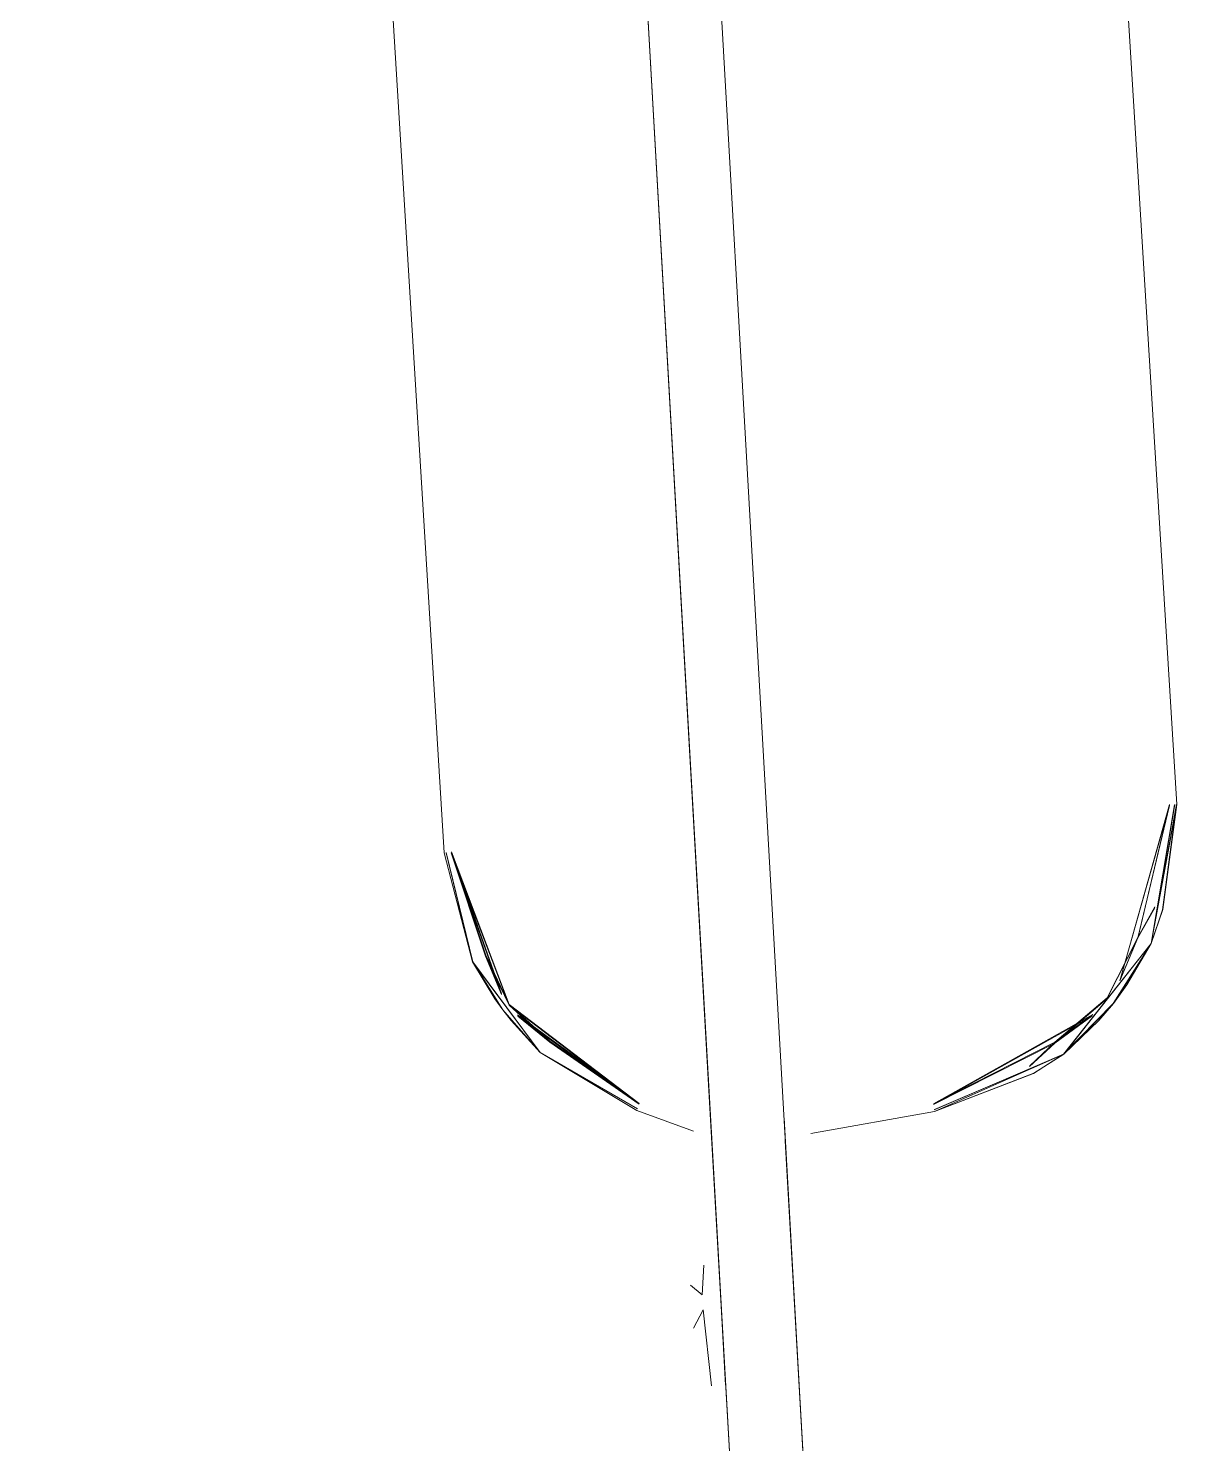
# Model space of a CAD drawing. Header units: millimetres. Extents: x 0 to 1729, y -270 to 583.
# Drawn here: x 1263.82 to 1302.94, y 48.58 to 96.79 of the extents above; entities that cross this region are included whole.
import ezdxf

# ---------------------------------------------------------------- set-up
doc = ezdxf.new("R2010")
doc.units = ezdxf.units.MM
doc.layers.add('OUTLINE', color=7, linetype='Continuous')

msp = doc.modelspace()

# ---------------------------------------------------------------- linework, layer by layer
at = {"layer": 'OUTLINE', "lineweight": 13}
for p, q in [((1268.745, 382.178), (1287.68, 48.71)), ((1287.68, 48.71), (1268.745, 382.178)), ((1268.745, 382.178), (1287.68, 48.71)), ((1287.68, 48.71), (1268.745, 382.178)), ((1268.745, 382.178), (1287.68, 48.71)), ((1287.68, 48.71), (1268.745, 382.178)), ((1268.745, 382.178), (1287.68, 48.71)), ((1287.68, 48.71), (1268.745, 382.178)), ((1268.745, 382.178), (1287.68, 48.71)), ((1287.68, 48.71), (1268.745, 382.178)), ((1268.745, 382.178), (1287.68, 48.71)), ((1287.68, 48.71), (1268.745, 382.178)), ((1271.274, 381.732), (1290.147, 49.374)), ((1290.147, 49.374), (1271.274, 381.732)), ((1271.274, 381.732), (1290.147, 49.374)), ((1290.147, 49.374), (1271.274, 381.732)), ((1271.274, 381.732), (1290.147, 49.374)), ((1290.147, 49.374), (1271.274, 381.732)), ((1271.274, 381.732), (1290.147, 49.374)), ((1290.147, 49.374), (1271.274, 381.732)), ((1271.274, 381.732), (1290.147, 49.374)), ((1290.147, 49.374), (1271.274, 381.732)), ((1271.274, 381.732), (1290.147, 49.374)), ((1290.147, 49.374), (1271.274, 381.732)), ((1287.68, 48.71), (1272.824, 310.344)), ((1287.039, 60.015), (1272.824, 310.344)), ((1272.824, 310.344), (1287.039, 60.015)), ((1272.824, 310.344), (1287.68, 48.71)), ((1287.68, 48.71), (1272.824, 310.344)), ((1287.039, 60.015), (1272.824, 310.344)), ((1272.824, 310.344), (1287.039, 60.015)), ((1272.824, 310.344), (1287.68, 48.71)), ((1287.68, 48.71), (1272.824, 310.344)), ((1287.039, 60.015), (1272.824, 310.344)), ((1272.824, 310.344), (1287.039, 60.015)), ((1272.824, 310.344), (1287.68, 48.71)), ((1287.68, 48.71), (1272.824, 310.344)), ((1287.039, 60.015), (1272.824, 310.344)), ((1272.824, 310.344), (1287.039, 60.015)), ((1272.824, 310.344), (1287.68, 48.71)), ((1287.68, 48.71), (1272.824, 310.344)), ((1287.039, 60.015), (1272.824, 310.344)), ((1272.824, 310.344), (1287.039, 60.015)), ((1272.824, 310.344), (1287.68, 48.71)), ((1287.68, 48.71), (1272.824, 310.344)), ((1287.039, 60.015), (1272.824, 310.344)), ((1272.824, 310.344), (1287.039, 60.015)), ((1272.824, 310.344), (1287.68, 48.71)), ((1287.045, 59.908), (1272.835, 310.153)), ((1272.835, 310.153), (1287.045, 59.908)), ((1272.835, 310.153), (1287.089, 59.12)), ((1272.835, 310.153), (1287.122, 58.55)), ((1272.835, 310.153), (1287.121, 58.568)), ((1272.835, 310.153), (1287.039, 60.015)), ((1272.835, 310.153), (1287.736, 47.727)), ((1287.045, 59.908), (1272.835, 310.153)), ((1272.835, 310.153), (1287.045, 59.908)), ((1272.835, 310.153), (1287.089, 59.12)), ((1272.835, 310.153), (1287.122, 58.55)), ((1272.835, 310.153), (1287.291, 55.569)), ((1287.045, 59.908), (1272.835, 310.153)), ((1272.835, 310.153), (1287.045, 59.908)), ((1272.835, 310.153), (1287.089, 59.12)), ((1272.835, 310.153), (1287.122, 58.55)), ((1272.835, 310.153), (1287.291, 55.569)), ((1290.147, 49.374), (1275.342, 310.101)), ((1275.342, 310.101), (1290.147, 49.374)), ((1290.147, 49.374), (1275.342, 310.101)), ((1275.342, 310.101), (1290.147, 49.374)), ((1290.147, 49.374), (1275.342, 310.101)), ((1275.342, 310.101), (1290.147, 49.374)), ((1290.147, 49.374), (1275.342, 310.101)), ((1275.342, 310.101), (1290.147, 49.374)), ((1290.147, 49.374), (1275.342, 310.101)), ((1275.342, 310.101), (1290.147, 49.374)), ((1290.147, 49.374), (1275.342, 310.101)), ((1275.342, 310.101), (1290.147, 49.374)), ((1302.936, 70.356), (1288.835, 300.762)), ((1288.835, 300.762), (1302.936, 70.356)), ((1302.936, 70.356), (1288.835, 300.762)), ((1288.835, 300.762), (1302.936, 70.356)), ((1302.936, 70.356), (1288.835, 300.762)), ((1288.835, 300.762), (1302.936, 70.356)), ((1302.936, 70.356), (1288.835, 300.762)), ((1288.835, 300.762), (1302.936, 70.356)), ((1302.936, 70.356), (1288.835, 300.762)), ((1288.835, 300.762), (1302.936, 70.356)), ((1302.936, 70.356), (1288.835, 300.762)), ((1288.835, 300.762), (1302.936, 70.356)), ((1277.985, 68.715), (1263.822, 300.147)), ((1263.822, 300.147), (1277.985, 68.715)), ((1277.985, 68.715), (1263.822, 300.147)), ((1263.822, 300.147), (1277.985, 68.715)), ((1277.985, 68.715), (1263.822, 300.147)), ((1263.822, 300.147), (1277.985, 68.715)), ((1277.985, 68.715), (1263.822, 300.147)), ((1263.822, 300.147), (1277.985, 68.715)), ((1277.985, 68.715), (1263.822, 300.147)), ((1263.822, 300.147), (1277.985, 68.715)), ((1277.985, 68.715), (1263.822, 300.147)), ((1263.822, 300.147), (1277.985, 68.715)), ((1302.687, 70.325), (1301.004, 64.35)), ((1302.687, 70.325), (1301.004, 64.35)), ((1302.687, 70.325), (1301.004, 64.35)), ((1301.004, 64.349), (1302.687, 70.325)), ((1301.004, 64.349), (1302.687, 70.325)), ((1301.004, 64.349), (1302.687, 70.325)), ((1301.011, 64.379), (1302.692, 70.356)), ((1301.011, 64.379), (1302.692, 70.356)), ((1301.011, 64.379), (1302.692, 70.356)), ((1302.692, 70.356), (1301.011, 64.379)), ((1302.692, 70.356), (1301.011, 64.379)), ((1302.692, 70.356), (1301.011, 64.379)), ((1302.687, 70.325), (1301.616, 65.814)), ((1302.687, 70.325), (1301.616, 65.814)), ((1302.687, 70.325), (1301.616, 65.814)), ((1301.616, 65.814), (1302.687, 70.325)), ((1301.616, 65.814), (1302.687, 70.325)), ((1301.616, 65.814), (1302.687, 70.325)), ((1301.62, 65.849), (1302.692, 70.356)), ((1301.62, 65.849), (1302.692, 70.356)), ((1301.62, 65.849), (1302.692, 70.356)), ((1302.692, 70.356), (1301.62, 65.849)), ((1302.692, 70.356), (1301.62, 65.849)), ((1302.692, 70.356), (1301.62, 65.849)), ((1302.062, 65.624), (1302.932, 70.355)), ((1302.062, 65.624), (1302.932, 70.355)), ((1302.062, 65.624), (1302.932, 70.355)), ((1302.932, 70.355), (1302.062, 65.624)), ((1302.932, 70.355), (1302.062, 65.624)), ((1302.932, 70.355), (1302.062, 65.624)), ((1302.867, 70.343), (1302.062, 65.624)), ((1302.867, 70.343), (1302.062, 65.624)), ((1302.867, 70.343), (1302.062, 65.624)), ((1302.062, 65.624), (1302.867, 70.343)), ((1302.062, 65.624), (1302.867, 70.343)), ((1302.062, 65.624), (1302.867, 70.343)), ((1302.871, 70.361), (1302.067, 65.625)), ((1302.871, 70.361), (1302.067, 65.625)), ((1302.871, 70.361), (1302.067, 65.625)), ((1302.067, 65.625), (1302.871, 70.361)), ((1302.067, 65.625), (1302.871, 70.361)), ((1302.067, 65.625), (1302.871, 70.361)), ((1302.067, 65.625), (1302.936, 70.356)), ((1302.936, 70.356), (1302.067, 65.625)), ((1302.067, 65.625), (1302.936, 70.356)), ((1302.936, 70.356), (1302.067, 65.625)), ((1302.067, 65.625), (1302.936, 70.356)), ((1302.936, 70.356), (1302.067, 65.625)), ((1302.067, 65.625), (1302.936, 70.356)), ((1302.936, 70.356), (1302.067, 65.625)), ((1302.067, 65.625), (1302.936, 70.356)), ((1302.936, 70.356), (1302.067, 65.625)), ((1302.067, 65.625), (1302.936, 70.356)), ((1302.936, 70.356), (1302.067, 65.625)), ((1302.932, 70.355), (1302.453, 66.764)), ((1302.932, 70.355), (1302.453, 66.764)), ((1302.932, 70.355), (1302.453, 66.764)), ((1302.453, 66.764), (1302.932, 70.355)), ((1302.453, 66.764), (1302.932, 70.355)), ((1302.453, 66.764), (1302.932, 70.355)), ((1302.936, 70.356), (1302.461, 66.777)), ((1302.936, 70.356), (1302.461, 66.777)), ((1302.936, 70.356), (1302.461, 66.777)), ((1302.461, 66.777), (1302.936, 70.356)), ((1302.461, 66.777), (1302.936, 70.356)), ((1302.461, 66.777), (1302.936, 70.356)), ((1278.954, 64.994), (1277.985, 68.715)), ((1277.985, 68.715), (1278.954, 64.994)), ((1278.954, 64.994), (1277.985, 68.715)), ((1277.985, 68.715), (1278.954, 64.994)), ((1278.954, 64.994), (1277.985, 68.715)), ((1277.985, 68.715), (1278.954, 64.994)), ((1278.954, 64.994), (1277.985, 68.715)), ((1277.985, 68.715), (1278.954, 64.994)), ((1278.954, 64.994), (1277.985, 68.715)), ((1277.985, 68.715), (1278.954, 64.994)), ((1278.954, 64.994), (1277.985, 68.715)), ((1277.985, 68.715), (1278.954, 64.994)), ((1278.954, 64.994), (1278.051, 68.71)), ((1278.051, 68.71), (1278.954, 64.994)), ((1278.954, 64.994), (1278.051, 68.71)), ((1278.051, 68.71), (1278.954, 64.994)), ((1278.954, 64.994), (1278.051, 68.71)), ((1278.051, 68.71), (1278.954, 64.994)), ((1278.954, 64.994), (1278.051, 68.71)), ((1278.051, 68.71), (1278.954, 64.994)), ((1278.954, 64.994), (1278.051, 68.71)), ((1278.051, 68.71), (1278.954, 64.994)), ((1278.954, 64.994), (1278.051, 68.71)), ((1278.051, 68.71), (1278.954, 64.994)), ((1278.056, 68.726), (1278.959, 64.992)), ((1278.959, 64.992), (1278.056, 68.726)), ((1278.056, 68.726), (1278.959, 64.992)), ((1278.959, 64.992), (1278.056, 68.726)), ((1278.056, 68.726), (1278.959, 64.992)), ((1278.959, 64.992), (1278.056, 68.726)), ((1278.056, 68.726), (1278.959, 64.992)), ((1278.959, 64.992), (1278.056, 68.726)), ((1278.056, 68.726), (1278.959, 64.992)), ((1278.959, 64.992), (1278.056, 68.726)), ((1278.056, 68.726), (1278.959, 64.992)), ((1278.959, 64.992), (1278.056, 68.726)), ((1279.939, 63.888), (1278.23, 68.715)), ((1279.396, 65.192), (1278.23, 68.715)), ((1278.23, 68.715), (1279.396, 65.192)), ((1278.23, 68.715), (1280.203, 63.517)), ((1279.939, 63.888), (1278.23, 68.715)), ((1279.396, 65.192), (1278.23, 68.715)), ((1278.23, 68.715), (1279.396, 65.192)), ((1278.23, 68.715), (1280.203, 63.517)), ((1279.939, 63.888), (1278.23, 68.715)), ((1279.396, 65.192), (1278.23, 68.715)), ((1278.23, 68.715), (1279.396, 65.192)), ((1278.23, 68.715), (1280.203, 63.517)), ((1280.203, 63.517), (1278.23, 68.715)), ((1279.396, 65.192), (1278.23, 68.715)), ((1278.23, 68.715), (1279.396, 65.192)), ((1278.23, 68.715), (1279.939, 63.888)), ((1280.203, 63.517), (1278.23, 68.715)), ((1279.396, 65.192), (1278.23, 68.715)), ((1278.23, 68.715), (1279.396, 65.192)), ((1278.23, 68.715), (1279.939, 63.888)), ((1280.203, 63.517), (1278.23, 68.715)), ((1279.396, 65.192), (1278.23, 68.715)), ((1278.23, 68.715), (1279.396, 65.192)), ((1278.23, 68.715), (1279.939, 63.888)), ((1280.205, 63.545), (1278.235, 68.743)), ((1279.401, 65.225), (1278.235, 68.743)), ((1278.235, 68.743), (1279.401, 65.225)), ((1278.235, 68.743), (1279.939, 63.921)), ((1280.205, 63.545), (1278.235, 68.743)), ((1279.401, 65.225), (1278.235, 68.743)), ((1278.235, 68.743), (1279.401, 65.225)), ((1278.235, 68.743), (1279.939, 63.921)), ((1280.205, 63.545), (1278.235, 68.743)), ((1279.401, 65.225), (1278.235, 68.743)), ((1278.235, 68.743), (1279.401, 65.225)), ((1278.235, 68.743), (1279.939, 63.921)), ((1279.939, 63.921), (1278.235, 68.743)), ((1279.401, 65.225), (1278.235, 68.743)), ((1278.235, 68.743), (1279.401, 65.225)), ((1278.235, 68.743), (1280.205, 63.545)), ((1279.939, 63.921), (1278.235, 68.743)), ((1279.401, 65.225), (1278.235, 68.743)), ((1278.235, 68.743), (1279.401, 65.225)), ((1278.235, 68.743), (1280.205, 63.545)), ((1279.939, 63.921), (1278.235, 68.743)), ((1279.401, 65.225), (1278.235, 68.743)), ((1278.235, 68.743), (1279.401, 65.225)), ((1278.235, 68.743), (1280.205, 63.545)), ((1302.19, 66.839), (1301.616, 65.814)), ((1302.19, 66.839), (1301.616, 65.814)), ((1302.19, 66.839), (1301.616, 65.814)), ((1301.616, 65.814), (1302.19, 66.839)), ((1301.616, 65.814), (1302.19, 66.839)), ((1301.616, 65.814), (1302.19, 66.839)), ((1302.197, 66.872), (1301.62, 65.849)), ((1302.197, 66.872), (1301.62, 65.849)), ((1302.197, 66.872), (1301.62, 65.849)), ((1301.62, 65.849), (1302.197, 66.872)), ((1301.62, 65.849), (1302.197, 66.872)), ((1301.62, 65.849), (1302.197, 66.872)), ((1302.062, 65.624), (1302.453, 66.764)), ((1302.062, 65.624), (1302.453, 66.764)), ((1302.062, 65.624), (1302.453, 66.764)), ((1302.453, 66.764), (1302.062, 65.624)), ((1302.453, 66.764), (1302.062, 65.624)), ((1302.453, 66.764), (1302.062, 65.624)), ((1302.067, 65.625), (1302.461, 66.777)), ((1302.067, 65.625), (1302.461, 66.777)), ((1302.067, 65.625), (1302.461, 66.777)), ((1302.461, 66.777), (1302.067, 65.625)), ((1302.461, 66.777), (1302.067, 65.625)), ((1302.461, 66.777), (1302.067, 65.625)), ((1299.085, 61.847), (1302.062, 65.624)), ((1302.062, 65.624), (1299.085, 61.847)), ((1299.085, 61.847), (1302.062, 65.624)), ((1302.062, 65.624), (1299.085, 61.847)), ((1299.085, 61.847), (1302.062, 65.624)), ((1302.062, 65.624), (1299.085, 61.847)), ((1299.085, 61.847), (1302.062, 65.624)), ((1302.062, 65.624), (1299.085, 61.847)), ((1299.085, 61.847), (1302.062, 65.624)), ((1302.062, 65.624), (1299.085, 61.847)), ((1299.085, 61.847), (1302.062, 65.624)), ((1302.062, 65.624), (1299.085, 61.847)), ((1299.089, 61.848), (1302.067, 65.625)), ((1302.067, 65.625), (1299.089, 61.848)), ((1299.089, 61.848), (1302.067, 65.625)), ((1302.067, 65.625), (1299.089, 61.848)), ((1299.089, 61.848), (1302.067, 65.625)), ((1302.067, 65.625), (1299.089, 61.848)), ((1299.089, 61.848), (1302.067, 65.625)), ((1302.067, 65.625), (1299.089, 61.848)), ((1299.089, 61.848), (1302.067, 65.625)), ((1302.067, 65.625), (1299.089, 61.848)), ((1299.089, 61.848), (1302.067, 65.625)), ((1302.067, 65.625), (1299.089, 61.848)), ((1300.56, 63.737), (1301.616, 65.814)), ((1300.56, 63.737), (1301.616, 65.814)), ((1300.56, 63.737), (1301.616, 65.814)), ((1301.616, 65.814), (1300.56, 63.737)), ((1301.616, 65.814), (1300.56, 63.737)), ((1301.616, 65.814), (1300.56, 63.737)), ((1301.62, 65.849), (1300.568, 63.767)), ((1301.62, 65.849), (1300.568, 63.767)), ((1301.62, 65.849), (1300.568, 63.767)), ((1300.568, 63.767), (1301.62, 65.849)), ((1300.568, 63.767), (1301.62, 65.849)), ((1300.568, 63.767), (1301.62, 65.849)), ((1302.062, 65.624), (1300.775, 63.573)), ((1302.062, 65.624), (1300.775, 63.573)), ((1302.062, 65.624), (1300.775, 63.573)), ((1300.775, 63.573), (1302.062, 65.624)), ((1300.775, 63.573), (1302.062, 65.624)), ((1300.775, 63.573), (1302.062, 65.624)), ((1302.067, 65.625), (1300.785, 63.583)), ((1302.067, 65.625), (1300.785, 63.583)), ((1302.067, 65.625), (1300.785, 63.583)), ((1300.785, 63.583), (1302.067, 65.625)), ((1300.785, 63.583), (1302.067, 65.625)), ((1300.785, 63.583), (1302.067, 65.625)), ((1301.616, 65.814), (1301.004, 64.35)), ((1301.616, 65.814), (1301.004, 64.35)), ((1301.616, 65.814), (1301.004, 64.35)), ((1301.004, 64.349), (1301.616, 65.814)), ((1301.004, 64.349), (1301.616, 65.814)), ((1301.004, 64.349), (1301.616, 65.814)), ((1301.011, 64.379), (1301.62, 65.849)), ((1301.011, 64.379), (1301.62, 65.849)), ((1301.011, 64.379), (1301.62, 65.849)), ((1301.62, 65.849), (1301.011, 64.379)), ((1301.62, 65.849), (1301.011, 64.379)), ((1301.62, 65.849), (1301.011, 64.379)), ((1301.232, 64.203), (1302.062, 65.624)), ((1301.232, 64.203), (1302.062, 65.624)), ((1301.232, 64.203), (1302.062, 65.624)), ((1302.062, 65.624), (1301.232, 64.203)), ((1302.062, 65.624), (1301.232, 64.203)), ((1302.062, 65.624), (1301.232, 64.203)), ((1301.241, 64.212), (1302.067, 65.625)), ((1301.241, 64.212), (1302.067, 65.625)), ((1301.241, 64.212), (1302.067, 65.625)), ((1302.067, 65.625), (1301.241, 64.212)), ((1302.067, 65.625), (1301.241, 64.212)), ((1302.067, 65.625), (1301.241, 64.212)), ((1279.939, 63.888), (1279.396, 65.192)), ((1279.396, 65.192), (1280.203, 63.517)), ((1279.939, 63.888), (1279.396, 65.192)), ((1279.396, 65.192), (1280.203, 63.517)), ((1279.939, 63.888), (1279.396, 65.192)), ((1279.396, 65.192), (1280.203, 63.517)), ((1280.203, 63.517), (1279.396, 65.192)), ((1279.396, 65.192), (1279.939, 63.888)), ((1280.203, 63.517), (1279.396, 65.192)), ((1279.396, 65.192), (1279.939, 63.888)), ((1280.203, 63.517), (1279.396, 65.192)), ((1279.396, 65.192), (1279.939, 63.888)), ((1280.205, 63.545), (1279.401, 65.225)), ((1279.401, 65.225), (1279.939, 63.921)), ((1280.205, 63.545), (1279.401, 65.225)), ((1279.401, 65.225), (1279.939, 63.921)), ((1280.205, 63.545), (1279.401, 65.225)), ((1279.401, 65.225), (1279.939, 63.921)), ((1279.939, 63.921), (1279.401, 65.225)), ((1279.401, 65.225), (1280.205, 63.545)), ((1279.939, 63.921), (1279.401, 65.225)), ((1279.401, 65.225), (1280.205, 63.545)), ((1279.939, 63.921), (1279.401, 65.225)), ((1279.401, 65.225), (1280.205, 63.545)), ((1281.254, 61.913), (1278.954, 64.994)), ((1278.954, 64.994), (1279.712, 63.742)), ((1279.984, 63.359), (1278.954, 64.994)), ((1278.954, 64.994), (1281.254, 61.913)), ((1281.254, 61.913), (1278.954, 64.994)), ((1278.954, 64.994), (1279.712, 63.742)), ((1279.984, 63.359), (1278.954, 64.994)), ((1278.954, 64.994), (1281.254, 61.913)), ((1281.254, 61.913), (1278.954, 64.994)), ((1278.954, 64.994), (1279.712, 63.742)), ((1279.984, 63.359), (1278.954, 64.994)), ((1278.954, 64.994), (1281.254, 61.913)), ((1281.254, 61.913), (1278.954, 64.994)), ((1278.954, 64.994), (1279.984, 63.359)), ((1279.712, 63.742), (1278.954, 64.994)), ((1278.954, 64.994), (1281.254, 61.913)), ((1281.254, 61.913), (1278.954, 64.994)), ((1278.954, 64.994), (1279.984, 63.359)), ((1279.712, 63.742), (1278.954, 64.994)), ((1278.954, 64.994), (1281.254, 61.913)), ((1281.254, 61.913), (1278.954, 64.994)), ((1278.954, 64.994), (1279.984, 63.359)), ((1279.712, 63.742), (1278.954, 64.994)), ((1278.954, 64.994), (1281.254, 61.913)), ((1279.984, 63.367), (1278.959, 64.992)), ((1281.259, 61.911), (1278.959, 64.992)), ((1278.959, 64.992), (1281.259, 61.911)), ((1278.959, 64.992), (1279.71, 63.754)), ((1279.984, 63.367), (1278.959, 64.992)), ((1281.259, 61.911), (1278.959, 64.992)), ((1278.959, 64.992), (1281.259, 61.911)), ((1278.959, 64.992), (1279.71, 63.754)), ((1279.984, 63.367), (1278.959, 64.992)), ((1281.259, 61.911), (1278.959, 64.992)), ((1278.959, 64.992), (1281.259, 61.911)), ((1278.959, 64.992), (1279.71, 63.754)), ((1279.71, 63.754), (1278.959, 64.992)), ((1281.259, 61.911), (1278.959, 64.992)), ((1278.959, 64.992), (1281.259, 61.911)), ((1278.959, 64.992), (1279.984, 63.367)), ((1279.71, 63.754), (1278.959, 64.992)), ((1281.259, 61.911), (1278.959, 64.992)), ((1278.959, 64.992), (1281.259, 61.911)), ((1278.959, 64.992), (1279.984, 63.367)), ((1279.71, 63.754), (1278.959, 64.992)), ((1281.259, 61.911), (1278.959, 64.992)), ((1278.959, 64.992), (1281.259, 61.911)), ((1278.959, 64.992), (1279.984, 63.367)), ((1301.232, 64.203), (1300.775, 63.573)), ((1301.232, 64.203), (1300.775, 63.573)), ((1301.232, 64.203), (1300.775, 63.573)), ((1300.775, 63.573), (1301.232, 64.203)), ((1300.775, 63.573), (1301.232, 64.203)), ((1300.775, 63.573), (1301.232, 64.203)), ((1300.785, 63.583), (1301.241, 64.212)), ((1300.785, 63.583), (1301.241, 64.212)), ((1300.785, 63.583), (1301.241, 64.212)), ((1301.241, 64.212), (1300.785, 63.583)), ((1301.241, 64.212), (1300.785, 63.583)), ((1301.241, 64.212), (1300.785, 63.583)), ((1279.71, 63.754), (1279.984, 63.367)), ((1279.71, 63.754), (1279.984, 63.367)), ((1279.71, 63.754), (1279.984, 63.367)), ((1279.984, 63.367), (1279.71, 63.754)), ((1279.984, 63.367), (1279.71, 63.754)), ((1279.984, 63.367), (1279.71, 63.754)), ((1279.984, 63.359), (1279.712, 63.742)), ((1279.984, 63.359), (1279.712, 63.742)), ((1279.984, 63.359), (1279.712, 63.742)), ((1279.712, 63.742), (1279.984, 63.359)), ((1279.712, 63.742), (1279.984, 63.359)), ((1279.712, 63.742), (1279.984, 63.359)), ((1298.787, 62.225), (1300.56, 63.737)), ((1298.787, 62.225), (1300.56, 63.737)), ((1298.787, 62.225), (1300.56, 63.737)), ((1300.56, 63.737), (1298.787, 62.225)), ((1300.56, 63.737), (1298.787, 62.225)), ((1300.56, 63.737), (1298.787, 62.225)), ((1298.791, 62.261), (1300.568, 63.767)), ((1298.791, 62.261), (1300.568, 63.767)), ((1298.791, 62.261), (1300.568, 63.767)), ((1300.568, 63.767), (1298.791, 62.261)), ((1300.568, 63.767), (1298.791, 62.261)), ((1300.568, 63.767), (1298.791, 62.261)), ((1280.271, 63.001), (1279.984, 63.367)), ((1281.259, 61.911), (1279.984, 63.367)), ((1280.271, 63.001), (1279.984, 63.367)), ((1281.259, 61.911), (1279.984, 63.367)), ((1280.271, 63.001), (1279.984, 63.367)), ((1281.259, 61.911), (1279.984, 63.367)), ((1279.984, 63.367), (1281.259, 61.911)), ((1279.984, 63.367), (1280.271, 63.001)), ((1279.984, 63.367), (1281.259, 61.911)), ((1279.984, 63.367), (1280.271, 63.001)), ((1279.984, 63.367), (1281.259, 61.911)), ((1279.984, 63.367), (1280.271, 63.001)), ((1281.254, 61.913), (1279.984, 63.359)), ((1279.984, 63.359), (1280.28, 62.982)), ((1281.254, 61.913), (1279.984, 63.359)), ((1279.984, 63.359), (1280.28, 62.982)), ((1281.254, 61.913), (1279.984, 63.359)), ((1279.984, 63.359), (1280.28, 62.982)), ((1280.28, 62.982), (1279.984, 63.359)), ((1279.984, 63.359), (1281.254, 61.913)), ((1280.28, 62.982), (1279.984, 63.359)), ((1279.984, 63.359), (1281.254, 61.913)), ((1280.28, 62.982), (1279.984, 63.359)), ((1279.984, 63.359), (1281.254, 61.913)), ((1284.627, 60.153), (1280.203, 63.517)), ((1280.203, 63.517), (1281.581, 62.266)), ((1284.627, 60.153), (1280.203, 63.517)), ((1280.203, 63.517), (1281.581, 62.266)), ((1284.627, 60.153), (1280.203, 63.517)), ((1280.203, 63.517), (1281.581, 62.266)), ((1281.581, 62.266), (1280.203, 63.517)), ((1280.203, 63.517), (1284.627, 60.153)), ((1281.581, 62.266), (1280.203, 63.517)), ((1280.203, 63.517), (1284.627, 60.153)), ((1281.581, 62.266), (1280.203, 63.517)), ((1280.203, 63.517), (1284.627, 60.153)), ((1280.205, 63.545), (1281.586, 62.299)), ((1280.205, 63.545), (1284.629, 60.172)), ((1280.205, 63.545), (1281.586, 62.299)), ((1280.205, 63.545), (1284.629, 60.172)), ((1280.205, 63.545), (1281.586, 62.299)), ((1280.205, 63.545), (1284.629, 60.172)), ((1284.629, 60.172), (1280.205, 63.545)), ((1281.586, 62.299), (1280.205, 63.545)), ((1284.629, 60.172), (1280.205, 63.545)), ((1281.586, 62.299), (1280.205, 63.545)), ((1284.629, 60.172), (1280.205, 63.545)), ((1281.586, 62.299), (1280.205, 63.545)), ((1284.629, 60.172), (1280.484, 63.189)), ((1281.586, 62.299), (1280.484, 63.189)), ((1284.629, 60.172), (1280.484, 63.189)), ((1281.586, 62.299), (1280.484, 63.189)), ((1284.629, 60.172), (1280.484, 63.189)), ((1281.586, 62.299), (1280.484, 63.189)), ((1280.484, 63.189), (1281.586, 62.299)), ((1280.484, 63.189), (1284.629, 60.172)), ((1280.484, 63.189), (1281.586, 62.299)), ((1280.484, 63.189), (1284.629, 60.172)), ((1280.484, 63.189), (1281.586, 62.299)), ((1280.484, 63.189), (1284.629, 60.172)), ((1294.657, 60.155), (1300.084, 63.201)), ((1294.657, 60.155), (1300.084, 63.201)), ((1294.657, 60.155), (1300.084, 63.201)), ((1300.084, 63.2), (1294.657, 60.155)), ((1300.084, 63.2), (1294.657, 60.155)), ((1300.084, 63.2), (1294.657, 60.155)), ((1298.791, 62.261), (1300.084, 63.201)), ((1298.791, 62.261), (1300.084, 63.201)), ((1298.791, 62.261), (1300.084, 63.201)), ((1300.084, 63.2), (1298.791, 62.261)), ((1300.084, 63.2), (1298.791, 62.261)), ((1300.084, 63.2), (1298.791, 62.261)), ((1300.775, 63.573), (1299.085, 61.847)), ((1300.775, 63.573), (1299.085, 61.847)), ((1300.775, 63.573), (1299.085, 61.847)), ((1299.085, 61.847), (1300.775, 63.573)), ((1299.085, 61.847), (1300.775, 63.573)), ((1299.085, 61.847), (1300.775, 63.573)), ((1300.785, 63.583), (1299.089, 61.848)), ((1300.785, 63.583), (1299.089, 61.848)), ((1300.785, 63.583), (1299.089, 61.848)), ((1299.089, 61.848), (1300.785, 63.583)), ((1299.089, 61.848), (1300.785, 63.583)), ((1299.089, 61.848), (1300.785, 63.583)), ((1300.262, 62.974), (1300.775, 63.573)), ((1300.262, 62.974), (1300.775, 63.573)), ((1300.262, 62.974), (1300.775, 63.573)), ((1300.775, 63.573), (1300.262, 62.974)), ((1300.775, 63.573), (1300.262, 62.974)), ((1300.775, 63.573), (1300.262, 62.974)), ((1300.785, 63.583), (1300.287, 62.999)), ((1300.785, 63.583), (1300.287, 62.999)), ((1300.785, 63.583), (1300.287, 62.999)), ((1300.287, 63), (1300.785, 63.583)), ((1300.287, 63), (1300.785, 63.583)), ((1300.287, 63), (1300.785, 63.583)), ((1280.271, 63.001), (1281.259, 61.911)), ((1280.271, 63.001), (1281.259, 61.911)), ((1280.271, 63.001), (1281.259, 61.911)), ((1281.259, 61.911), (1280.271, 63.001)), ((1281.259, 61.911), (1280.271, 63.001)), ((1281.259, 61.911), (1280.271, 63.001)), ((1280.28, 62.982), (1281.254, 61.913)), ((1280.28, 62.982), (1281.254, 61.913)), ((1280.28, 62.982), (1281.254, 61.913)), ((1281.254, 61.913), (1280.28, 62.982)), ((1281.254, 61.913), (1280.28, 62.982)), ((1281.254, 61.913), (1280.28, 62.982)), ((1281.581, 62.266), (1280.491, 63.151)), ((1280.491, 63.151), (1284.627, 60.153)), ((1281.581, 62.266), (1280.491, 63.151)), ((1280.491, 63.151), (1284.627, 60.153)), ((1281.581, 62.266), (1280.491, 63.151)), ((1280.491, 63.151), (1284.627, 60.153)), ((1284.627, 60.153), (1280.491, 63.151)), ((1280.491, 63.151), (1281.581, 62.266)), ((1284.627, 60.153), (1280.491, 63.151)), ((1280.491, 63.151), (1281.581, 62.266)), ((1284.627, 60.153), (1280.491, 63.151)), ((1280.491, 63.151), (1281.581, 62.266)), ((1294.651, 60.134), (1300.061, 63.155)), ((1294.651, 60.134), (1300.061, 63.155)), ((1294.651, 60.134), (1300.061, 63.155)), ((1300.061, 63.155), (1294.651, 60.134)), ((1300.061, 63.155), (1294.651, 60.134)), ((1300.061, 63.155), (1294.651, 60.134)), ((1300.061, 63.155), (1298.787, 62.225)), ((1300.061, 63.155), (1298.787, 62.225)), ((1300.061, 63.155), (1298.787, 62.225)), ((1298.787, 62.225), (1300.061, 63.155)), ((1298.787, 62.225), (1300.061, 63.155)), ((1298.787, 62.225), (1300.061, 63.155)), ((1299.085, 61.847), (1300.262, 62.974)), ((1299.085, 61.847), (1300.262, 62.974)), ((1299.085, 61.847), (1300.262, 62.974)), ((1300.262, 62.974), (1299.085, 61.847)), ((1300.262, 62.974), (1299.085, 61.847)), ((1300.262, 62.974), (1299.085, 61.847)), ((1300.287, 63), (1299.089, 61.848)), ((1300.287, 63), (1299.089, 61.848)), ((1300.287, 63), (1299.089, 61.848)), ((1299.089, 61.848), (1300.287, 62.999)), ((1299.089, 61.848), (1300.287, 62.999)), ((1299.089, 61.848), (1300.287, 62.999)), ((1284.627, 60.153), (1281.581, 62.266)), ((1281.581, 62.266), (1284.627, 60.153)), ((1284.627, 60.153), (1281.581, 62.266)), ((1281.581, 62.266), (1284.627, 60.153)), ((1284.627, 60.153), (1281.581, 62.266)), ((1281.581, 62.266), (1284.627, 60.153)), ((1284.627, 60.153), (1281.581, 62.266)), ((1281.581, 62.266), (1284.627, 60.153)), ((1284.627, 60.153), (1281.581, 62.266)), ((1281.581, 62.266), (1284.627, 60.153)), ((1284.627, 60.153), (1281.581, 62.266)), ((1281.581, 62.266), (1284.627, 60.153)), ((1284.629, 60.172), (1281.586, 62.299)), ((1281.586, 62.299), (1284.629, 60.172)), ((1284.629, 60.172), (1281.586, 62.299)), ((1281.586, 62.299), (1284.629, 60.172)), ((1284.629, 60.172), (1281.586, 62.299)), ((1281.586, 62.299), (1284.629, 60.172)), ((1284.629, 60.172), (1281.586, 62.299)), ((1281.586, 62.299), (1284.629, 60.172)), ((1284.629, 60.172), (1281.586, 62.299)), ((1281.586, 62.299), (1284.629, 60.172)), ((1284.629, 60.172), (1281.586, 62.299)), ((1281.586, 62.299), (1284.629, 60.172)), ((1294.651, 60.134), (1298.787, 62.225)), ((1294.651, 60.134), (1298.787, 62.225)), ((1294.651, 60.134), (1298.787, 62.225)), ((1298.787, 62.225), (1294.651, 60.134)), ((1298.787, 62.225), (1294.651, 60.134)), ((1298.787, 62.225), (1294.651, 60.134)), ((1298.791, 62.261), (1294.657, 60.155)), ((1298.791, 62.261), (1294.657, 60.155)), ((1298.791, 62.261), (1294.657, 60.155)), ((1294.657, 60.155), (1298.791, 62.261)), ((1294.657, 60.155), (1298.791, 62.261)), ((1294.657, 60.155), (1298.791, 62.261)), ((1298.787, 62.225), (1297.924, 61.429)), ((1298.787, 62.225), (1297.924, 61.429)), ((1298.787, 62.225), (1297.924, 61.429)), ((1297.924, 61.429), (1298.787, 62.225)), ((1297.924, 61.429), (1298.787, 62.225)), ((1297.924, 61.429), (1298.787, 62.225)), ((1297.932, 61.457), (1298.791, 62.261)), ((1297.932, 61.457), (1298.791, 62.261)), ((1297.932, 61.457), (1298.791, 62.261)), ((1298.791, 62.261), (1297.932, 61.457)), ((1298.791, 62.261), (1297.932, 61.457)), ((1298.791, 62.261), (1297.932, 61.457)), ((1284.547, 59.928), (1281.254, 61.913)), ((1281.254, 61.913), (1284.568, 59.988)), ((1284.568, 59.988), (1281.254, 61.913)), ((1281.254, 61.913), (1284.547, 59.928)), ((1284.547, 59.928), (1281.254, 61.913)), ((1281.254, 61.913), (1284.568, 59.988)), ((1284.568, 59.988), (1281.254, 61.913)), ((1281.254, 61.913), (1284.547, 59.928)), ((1284.547, 59.928), (1281.254, 61.913)), ((1281.254, 61.913), (1284.568, 59.988)), ((1284.568, 59.988), (1281.254, 61.913)), ((1281.254, 61.913), (1284.547, 59.928)), ((1284.547, 59.928), (1281.254, 61.913)), ((1281.254, 61.913), (1284.568, 59.988)), ((1284.568, 59.988), (1281.254, 61.913)), ((1281.254, 61.913), (1284.547, 59.928)), ((1284.547, 59.928), (1281.254, 61.913)), ((1281.254, 61.913), (1284.568, 59.988)), ((1284.568, 59.988), (1281.254, 61.913)), ((1281.254, 61.913), (1284.547, 59.928)), ((1284.547, 59.928), (1281.254, 61.913)), ((1281.254, 61.913), (1284.568, 59.988)), ((1284.568, 59.988), (1281.254, 61.913)), ((1281.254, 61.913), (1284.547, 59.928)), ((1284.569, 59.993), (1281.259, 61.911)), ((1281.259, 61.911), (1284.569, 59.993)), ((1284.569, 59.993), (1281.259, 61.911)), ((1281.259, 61.911), (1284.569, 59.993)), ((1284.569, 59.993), (1281.259, 61.911)), ((1281.259, 61.911), (1284.569, 59.993)), ((1284.569, 59.993), (1281.259, 61.911)), ((1281.259, 61.911), (1284.569, 59.993)), ((1284.569, 59.993), (1281.259, 61.911)), ((1281.259, 61.911), (1284.569, 59.993)), ((1284.569, 59.993), (1281.259, 61.911)), ((1281.259, 61.911), (1284.569, 59.993)), ((1299.085, 61.847), (1294.679, 59.961)), ((1299.085, 61.847), (1294.679, 59.961)), ((1299.085, 61.847), (1294.679, 59.961)), ((1294.679, 59.961), (1299.085, 61.847)), ((1294.679, 59.961), (1299.085, 61.847)), ((1294.679, 59.961), (1299.085, 61.847)), ((1299.089, 61.848), (1294.686, 59.968)), ((1299.089, 61.848), (1294.686, 59.968)), ((1299.089, 61.848), (1294.686, 59.968)), ((1294.686, 59.968), (1299.089, 61.848)), ((1294.686, 59.968), (1299.089, 61.848)), ((1294.686, 59.968), (1299.089, 61.848)), ((1294.687, 59.897), (1299.085, 61.847)), ((1294.687, 59.897), (1299.085, 61.847)), ((1294.687, 59.897), (1299.085, 61.847)), ((1299.085, 61.847), (1294.687, 59.897)), ((1299.085, 61.847), (1294.687, 59.897)), ((1299.085, 61.847), (1294.687, 59.897)), ((1294.692, 59.898), (1299.089, 61.848)), ((1299.089, 61.848), (1294.692, 59.898)), ((1294.692, 59.898), (1299.089, 61.848)), ((1299.089, 61.848), (1294.692, 59.898)), ((1294.692, 59.898), (1299.089, 61.848)), ((1299.089, 61.848), (1294.692, 59.898)), ((1294.692, 59.898), (1299.089, 61.848)), ((1299.089, 61.848), (1294.692, 59.898)), ((1294.692, 59.898), (1299.089, 61.848)), ((1299.089, 61.848), (1294.692, 59.898)), ((1294.692, 59.898), (1299.089, 61.848)), ((1299.089, 61.848), (1294.692, 59.898)), ((1298.063, 61.198), (1299.085, 61.847)), ((1298.063, 61.198), (1299.085, 61.847)), ((1298.063, 61.198), (1299.085, 61.847)), ((1299.085, 61.847), (1298.063, 61.198)), ((1299.085, 61.847), (1298.063, 61.198)), ((1299.085, 61.847), (1298.063, 61.198)), ((1298.072, 61.204), (1299.089, 61.848)), ((1298.072, 61.204), (1299.089, 61.848)), ((1298.072, 61.204), (1299.089, 61.848)), ((1299.089, 61.848), (1298.072, 61.204)), ((1299.089, 61.848), (1298.072, 61.204)), ((1299.089, 61.848), (1298.072, 61.204)), ((1298.063, 61.198), (1294.687, 59.897)), ((1298.063, 61.198), (1294.687, 59.897)), ((1298.063, 61.198), (1294.687, 59.897)), ((1294.687, 59.897), (1298.063, 61.198)), ((1294.687, 59.897), (1298.063, 61.198)), ((1294.687, 59.897), (1298.063, 61.198)), ((1298.072, 61.204), (1294.692, 59.898)), ((1298.072, 61.204), (1294.692, 59.898)), ((1298.072, 61.204), (1294.692, 59.898)), ((1294.692, 59.898), (1298.072, 61.204)), ((1294.692, 59.898), (1298.072, 61.204)), ((1294.692, 59.898), (1298.072, 61.204)), ((1284.547, 59.928), (1286.477, 59.225)), ((1286.477, 59.225), (1284.547, 59.928)), ((1284.547, 59.928), (1286.477, 59.225)), ((1286.477, 59.225), (1284.547, 59.928)), ((1284.547, 59.928), (1286.477, 59.225)), ((1286.477, 59.225), (1284.547, 59.928)), ((1284.547, 59.928), (1286.477, 59.225)), ((1286.477, 59.225), (1284.547, 59.928)), ((1284.547, 59.928), (1286.477, 59.225)), ((1286.477, 59.225), (1284.547, 59.928)), ((1284.547, 59.928), (1286.477, 59.225)), ((1286.477, 59.225), (1284.547, 59.928)), ((1287.68, 48.71), (1287.039, 60.015)), ((1287.039, 60.015), (1287.68, 48.71)), ((1287.68, 48.71), (1287.039, 60.015)), ((1287.086, 59.182), (1287.039, 60.015)), ((1287.039, 60.015), (1287.736, 47.727)), ((1287.039, 60.015), (1287.68, 48.71)), ((1287.68, 48.71), (1287.039, 60.015)), ((1287.039, 60.015), (1287.68, 48.71)), ((1287.68, 48.71), (1287.039, 60.015)), ((1287.039, 60.015), (1287.68, 48.71)), ((1287.68, 48.71), (1287.039, 60.015)), ((1287.039, 60.015), (1287.68, 48.71)), ((1287.68, 48.71), (1287.039, 60.015)), ((1287.039, 60.015), (1287.68, 48.71)), ((1287.045, 59.908), (1287.736, 47.727)), ((1287.045, 59.908), (1287.089, 59.12)), ((1287.045, 59.908), (1287.291, 55.569)), ((1287.045, 59.908), (1287.089, 59.12)), ((1287.045, 59.908), (1287.291, 55.569)), ((1287.045, 59.908), (1287.089, 59.12)), ((1294.687, 59.897), (1290.475, 59.154)), ((1290.475, 59.154), (1294.687, 59.897)), ((1294.687, 59.897), (1290.475, 59.154)), ((1290.475, 59.154), (1294.687, 59.897)), ((1294.687, 59.897), (1290.475, 59.154)), ((1290.475, 59.154), (1294.687, 59.897)), ((1294.687, 59.897), (1290.475, 59.154)), ((1290.475, 59.154), (1294.687, 59.897)), ((1294.687, 59.897), (1290.475, 59.154)), ((1290.475, 59.154), (1294.687, 59.897)), ((1294.687, 59.897), (1290.475, 59.154)), ((1290.475, 59.154), (1294.687, 59.897)), ((1294.692, 59.898), (1294.687, 59.897)), ((1294.687, 59.897), (1294.692, 59.898)), ((1294.692, 59.898), (1294.687, 59.897)), ((1294.687, 59.897), (1294.692, 59.898)), ((1294.692, 59.898), (1294.687, 59.897)), ((1294.687, 59.897), (1294.692, 59.898)), ((1294.692, 59.898), (1294.687, 59.897)), ((1294.687, 59.897), (1294.692, 59.898)), ((1294.692, 59.898), (1294.687, 59.897)), ((1294.687, 59.897), (1294.692, 59.898)), ((1294.692, 59.898), (1294.687, 59.897)), ((1294.687, 59.897), (1294.692, 59.898)), ((1289.929, 53.217), (1289.562, 59.67)), ((1289.825, 55.042), (1289.562, 59.67)), ((1289.562, 59.67), (1289.825, 55.042)), ((1289.562, 59.67), (1289.929, 53.217)), ((1289.929, 53.217), (1289.562, 59.67)), ((1289.825, 55.042), (1289.562, 59.67)), ((1289.562, 59.67), (1289.825, 55.042)), ((1289.562, 59.67), (1289.929, 53.217)), ((1289.929, 53.217), (1289.562, 59.67)), ((1289.825, 55.042), (1289.562, 59.67)), ((1289.562, 59.67), (1289.825, 55.042)), ((1289.562, 59.67), (1289.929, 53.217)), ((1289.929, 53.217), (1289.562, 59.67)), ((1289.825, 55.042), (1289.562, 59.67)), ((1289.562, 59.67), (1289.825, 55.042)), ((1289.562, 59.67), (1289.929, 53.217)), ((1287.121, 58.568), (1287.086, 59.182)), ((1287.122, 58.55), (1287.089, 59.12)), ((1287.089, 59.12), (1287.736, 47.727)), ((1287.089, 59.12), (1287.122, 58.55)), ((1287.122, 58.55), (1287.089, 59.12)), ((1287.089, 59.12), (1287.291, 55.569)), ((1287.089, 59.12), (1287.122, 58.55)), ((1287.122, 58.55), (1287.089, 59.12)), ((1287.089, 59.12), (1287.291, 55.569)), ((1287.089, 59.12), (1287.122, 58.55)), ((1289.825, 55.042), (1289.606, 58.895)), ((1289.606, 58.895), (1289.639, 58.323)), ((1289.639, 58.323), (1289.606, 58.895)), ((1289.606, 58.895), (1289.825, 55.042)), ((1290.258, 47.41), (1289.606, 58.895)), ((1289.606, 58.895), (1289.639, 58.323)), ((1289.639, 58.323), (1289.606, 58.895)), ((1289.606, 58.895), (1290.258, 47.41)), ((1289.825, 55.042), (1289.606, 58.895)), ((1289.606, 58.895), (1289.639, 58.323)), ((1289.639, 58.323), (1289.606, 58.895)), ((1289.606, 58.895), (1289.825, 55.042)), ((1289.825, 55.042), (1289.606, 58.895)), ((1289.606, 58.895), (1289.639, 58.323)), ((1289.639, 58.323), (1289.606, 58.895)), ((1289.606, 58.895), (1289.825, 55.042)), ((1290.258, 47.41), (1289.606, 58.895)), ((1289.606, 58.895), (1289.639, 58.323)), ((1289.639, 58.323), (1289.606, 58.895)), ((1289.606, 58.895), (1290.258, 47.41)), ((1289.825, 55.042), (1289.606, 58.895)), ((1289.606, 58.895), (1289.639, 58.323)), ((1289.639, 58.323), (1289.606, 58.895)), ((1289.606, 58.895), (1289.825, 55.042)), ((1287.329, 54.901), (1287.121, 58.568)), ((1287.121, 58.568), (1287.133, 58.342)), ((1287.133, 58.342), (1287.121, 58.568)), ((1287.121, 58.568), (1287.329, 54.901)), ((1287.736, 47.727), (1287.121, 58.568)), ((1287.121, 58.568), (1287.133, 58.342)), ((1287.133, 58.342), (1287.121, 58.568)), ((1287.329, 54.901), (1287.121, 58.568)), ((1287.121, 58.568), (1287.133, 58.342)), ((1287.133, 58.342), (1287.121, 58.568)), ((1287.121, 58.568), (1287.329, 54.901)), ((1287.329, 54.901), (1287.121, 58.568)), ((1287.121, 58.568), (1287.133, 58.342)), ((1287.133, 58.342), (1287.121, 58.568)), ((1287.121, 58.568), (1287.329, 54.901)), ((1287.736, 47.727), (1287.121, 58.568)), ((1287.121, 58.568), (1287.133, 58.342)), ((1287.133, 58.342), (1287.121, 58.568)), ((1287.121, 58.568), (1287.736, 47.727)), ((1287.329, 54.901), (1287.121, 58.568)), ((1287.121, 58.568), (1287.133, 58.342)), ((1287.133, 58.342), (1287.121, 58.568)), ((1287.121, 58.568), (1287.329, 54.901)), ((1287.122, 58.55), (1287.133, 58.342)), ((1287.122, 58.55), (1287.133, 58.342)), ((1287.122, 58.55), (1287.133, 58.342)), ((1287.133, 58.342), (1287.133, 58.342)), ((1287.133, 58.342), (1287.291, 55.569)), ((1287.133, 58.342), (1287.291, 55.569)), ((1289.825, 55.042), (1289.639, 58.323)), ((1289.639, 58.323), (1289.787, 55.71)), ((1289.639, 58.323), (1289.651, 58.113)), ((1289.651, 58.113), (1289.639, 58.323)), ((1289.787, 55.71), (1289.639, 58.323)), ((1289.639, 58.323), (1289.825, 55.042)), ((1289.639, 58.323), (1289.651, 58.113)), ((1289.651, 58.113), (1289.639, 58.323)), ((1289.825, 55.042), (1289.639, 58.323)), ((1289.639, 58.323), (1289.787, 55.71)), ((1289.639, 58.323), (1289.651, 58.113)), ((1289.651, 58.113), (1289.639, 58.323)), ((1289.787, 55.71), (1289.639, 58.323)), ((1289.639, 58.323), (1289.825, 55.042)), ((1289.825, 55.042), (1289.639, 58.323)), ((1289.639, 58.323), (1289.787, 55.71)), ((1289.639, 58.323), (1289.651, 58.113)), ((1289.651, 58.113), (1289.639, 58.323)), ((1289.787, 55.71), (1289.639, 58.323)), ((1289.639, 58.323), (1289.825, 55.042)), ((1289.639, 58.323), (1289.651, 58.113)), ((1289.651, 58.113), (1289.639, 58.323)), ((1289.825, 55.042), (1289.639, 58.323)), ((1289.639, 58.323), (1289.787, 55.71)), ((1289.639, 58.323), (1289.651, 58.113)), ((1289.651, 58.113), (1289.639, 58.323)), ((1289.787, 55.71), (1289.639, 58.323)), ((1289.639, 58.323), (1289.825, 55.042)), ((1289.651, 58.113), (1289.64, 58.306)), ((1289.64, 58.306), (1289.651, 58.113)), ((1289.651, 58.113), (1289.64, 58.306)), ((1289.64, 58.306), (1289.651, 58.113)), ((1289.651, 58.113), (1289.64, 58.306)), ((1289.64, 58.306), (1289.651, 58.113)), ((1289.651, 58.113), (1289.64, 58.306)), ((1289.64, 58.306), (1289.651, 58.113)), ((1289.651, 58.113), (1289.64, 58.306)), ((1289.64, 58.306), (1289.651, 58.113)), ((1289.651, 58.113), (1289.64, 58.306)), ((1289.64, 58.306), (1289.651, 58.113)), ((1287.329, 54.901), (1287.291, 55.569)), ((1287.291, 55.569), (1287.329, 54.901)), ((1287.329, 54.901), (1287.291, 55.569)), ((1287.291, 55.569), (1287.329, 54.901)), ((1287.329, 54.901), (1287.291, 55.569)), ((1287.291, 55.569), (1287.329, 54.901)), ((1287.329, 54.901), (1287.291, 55.569)), ((1287.291, 55.569), (1287.329, 54.901)), ((1289.825, 55.042), (1289.787, 55.71)), ((1289.787, 55.71), (1289.825, 55.042)), ((1289.825, 55.042), (1289.787, 55.71)), ((1289.787, 55.71), (1289.825, 55.042)), ((1289.825, 55.042), (1289.787, 55.71)), ((1289.787, 55.71), (1289.825, 55.042)), ((1289.825, 55.042), (1289.787, 55.71)), ((1289.787, 55.71), (1289.825, 55.042)), ((1286.829, 54.668), (1286.771, 53.655)), ((1286.829, 54.668), (1286.771, 53.655)), ((1286.771, 53.655), (1286.829, 54.668)), ((1286.771, 53.655), (1286.829, 54.668)), ((1286.378, 53.979), (1286.771, 53.655)), ((1286.378, 53.979), (1286.771, 53.655)), ((1286.771, 53.655), (1286.378, 53.979)), ((1286.771, 53.655), (1286.378, 53.979)), ((1286.482, 52.519), (1286.805, 53.143)), ((1286.482, 52.519), (1286.805, 53.143)), ((1286.805, 53.143), (1286.482, 52.519)), ((1286.805, 53.143), (1286.482, 52.519)), ((1287.095, 50.553), (1286.805, 53.143)), ((1287.095, 50.553), (1286.805, 53.143)), ((1286.805, 53.143), (1287.095, 50.553)), ((1286.805, 53.143), (1287.095, 50.553)), ((1287.736, 47.727), (1287.433, 53.075)), ((1287.574, 50.581), (1287.433, 53.075)), ((1287.433, 53.075), (1287.574, 50.581)), ((1287.433, 53.075), (1287.736, 47.727)), ((1287.736, 47.727), (1287.433, 53.075)), ((1287.574, 50.581), (1287.433, 53.075)), ((1287.433, 53.075), (1287.574, 50.581)), ((1287.433, 53.075), (1287.736, 47.727)), ((1287.736, 47.727), (1287.433, 53.075)), ((1287.574, 50.581), (1287.433, 53.075)), ((1287.433, 53.075), (1287.574, 50.581)), ((1287.433, 53.075), (1287.736, 47.727)), ((1287.736, 47.727), (1287.433, 53.075)), ((1287.574, 50.581), (1287.433, 53.075)), ((1287.433, 53.075), (1287.574, 50.581)), ((1287.433, 53.075), (1287.736, 47.727)), ((1290.258, 47.41), (1289.929, 53.217)), ((1289.929, 53.217), (1290.258, 47.41)), ((1290.258, 47.41), (1289.929, 53.217)), ((1289.929, 53.217), (1290.258, 47.41)), ((1290.258, 47.41), (1289.929, 53.217)), ((1289.929, 53.217), (1290.258, 47.41)), ((1290.258, 47.41), (1289.929, 53.217)), ((1289.929, 53.217), (1290.258, 47.41)), ((1290.147, 49.374), (1290.203, 48.389)), ((1290.147, 49.374), (1290.258, 47.41)), ((1290.258, 47.41), (1290.147, 49.374)), ((1290.203, 48.389), (1290.147, 49.374)), ((1290.147, 49.374), (1290.203, 48.389)), ((1290.147, 49.374), (1290.258, 47.41)), ((1290.258, 47.41), (1290.147, 49.374)), ((1290.203, 48.389), (1290.147, 49.374)), ((1290.147, 49.374), (1290.203, 48.389)), ((1290.147, 49.374), (1290.258, 47.41)), ((1290.258, 47.41), (1290.147, 49.374)), ((1290.203, 48.389), (1290.147, 49.374)), ((1290.147, 49.374), (1290.203, 48.389)), ((1290.147, 49.374), (1290.258, 47.41)), ((1290.258, 47.41), (1290.147, 49.374)), ((1290.203, 48.389), (1290.147, 49.374)), ((1290.147, 49.374), (1290.203, 48.389)), ((1290.147, 49.374), (1290.258, 47.41)), ((1290.258, 47.41), (1290.147, 49.374)), ((1290.203, 48.389), (1290.147, 49.374)), ((1290.147, 49.374), (1290.203, 48.389)), ((1290.147, 49.374), (1290.258, 47.41)), ((1290.258, 47.41), (1290.147, 49.374)), ((1290.203, 48.389), (1290.147, 49.374)), ((1287.68, 48.71), (1287.736, 47.727)), ((1287.736, 47.727), (1287.68, 48.71)), ((1287.68, 48.71), (1287.736, 47.727)), ((1287.736, 47.727), (1287.68, 48.71)), ((1287.68, 48.71), (1287.736, 47.727)), ((1287.736, 47.727), (1287.68, 48.71)), ((1287.68, 48.71), (1287.736, 47.727)), ((1287.736, 47.727), (1287.68, 48.71)), ((1287.68, 48.71), (1287.736, 47.727)), ((1287.736, 47.727), (1287.68, 48.71)), ((1287.68, 48.71), (1287.736, 47.727)), ((1287.736, 47.727), (1287.68, 48.71))]:
    msp.add_line(p, q, dxfattribs=at)

doc.saveas('drawing.dxf')
